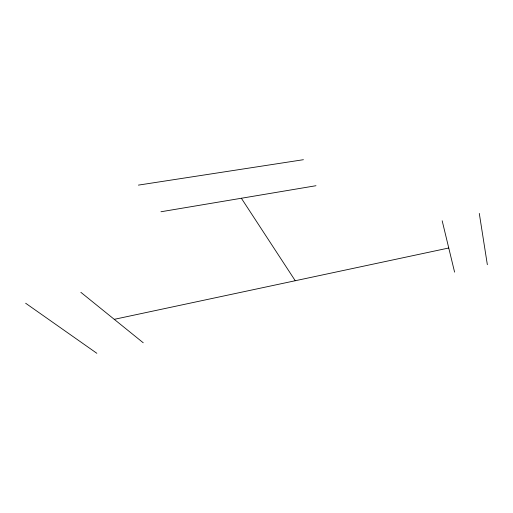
<?xml version="1.0" encoding="UTF-8"?>
<svg xmlns="http://www.w3.org/2000/svg" width="513" height="513" viewBox="0 0 513 513"><rect width="100%" height="100%" fill="white"/><g stroke="black" fill="none" stroke-linecap="round" stroke-linejoin="round"><path stroke-width="0.77" d="M114.258 319.336L448.76 247.997M160.96 211.76L315.989 185.719M138.401 185.116L303.414 159.703M25.65 303.241L96.848 353.297M80.849 292.314L143.242 342.774M241.366 198.255L295.251 280.733M442.174 220.77L454.589 272.127M479.296 213.421L487.35 264.695"/></g></svg>
